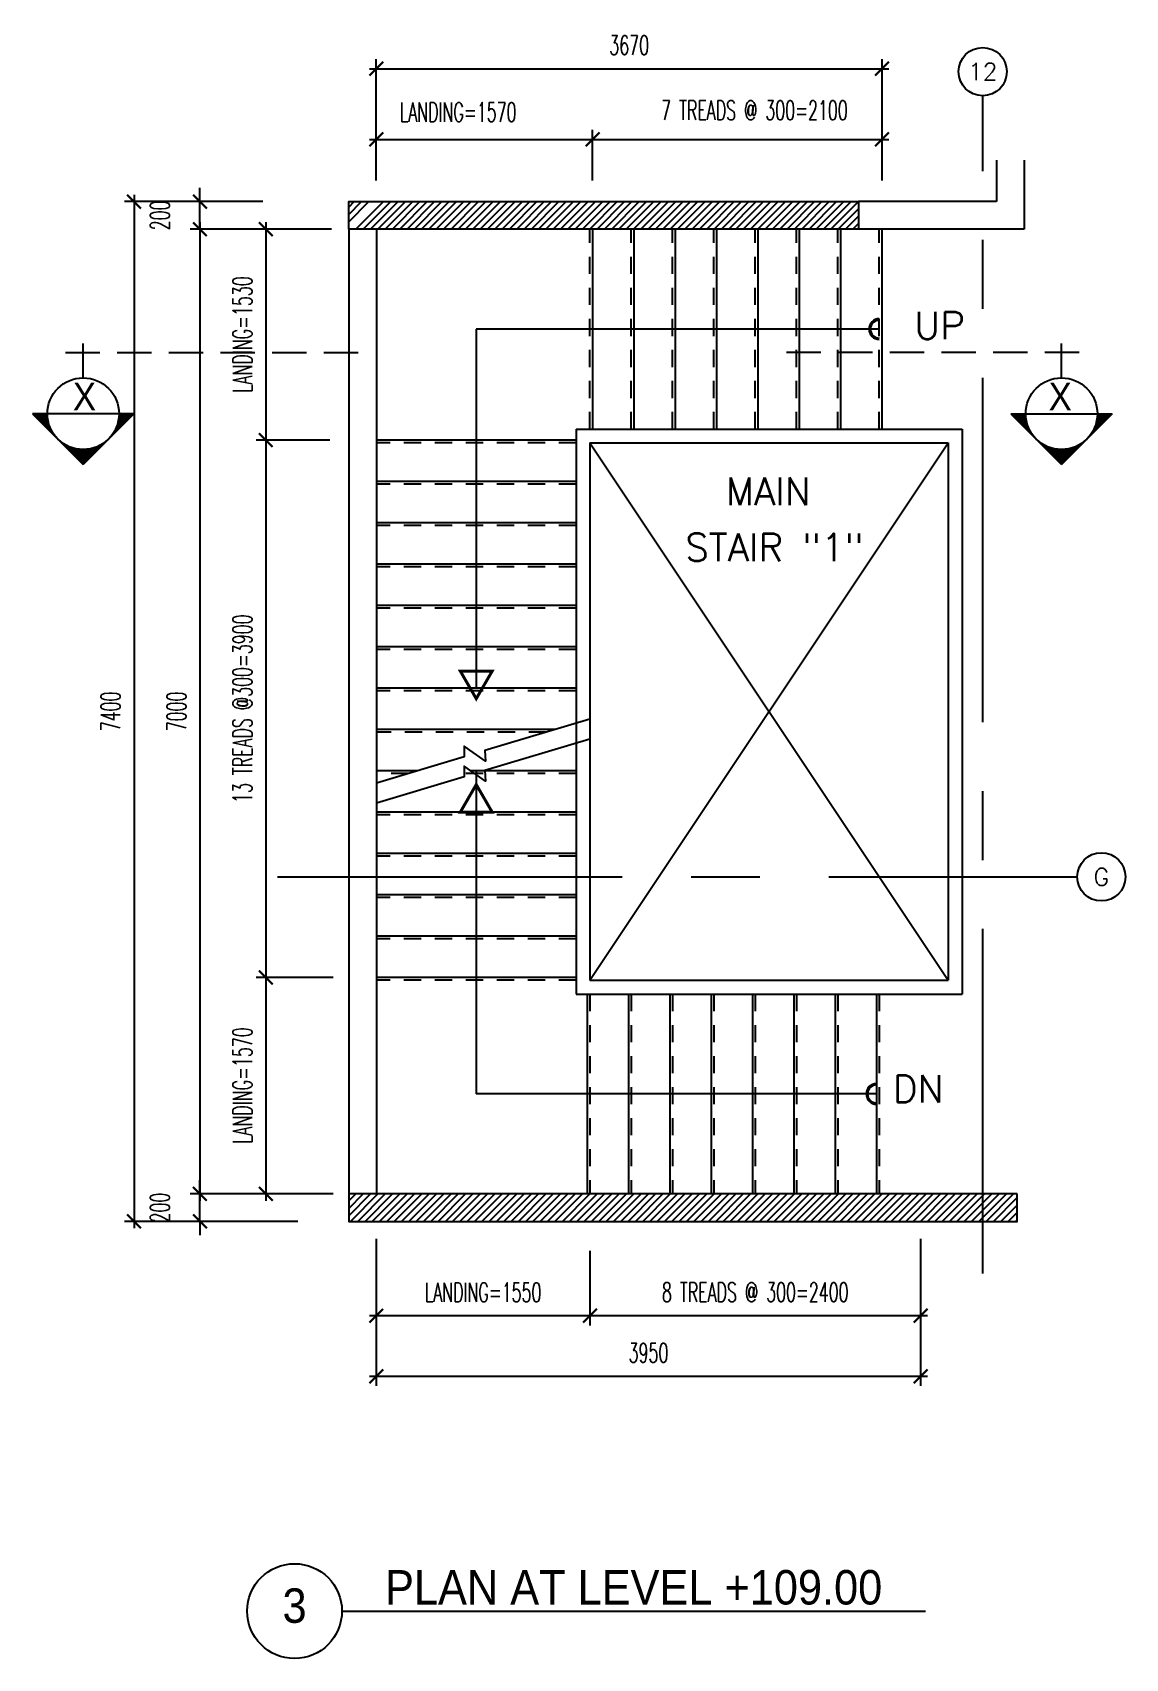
# Model space of a CAD drawing. Extents: x 417968.7 to 418005.4, y 43443.8 to 43480.2.
# Drawn here: x 417979.33 to 417987.26, y 43467.83 to 43479.63 of the extents above; entities that cross this region are included whole.
import ezdxf
from ezdxf.enums import TextEntityAlignment as Align

# ---------------------------------------------------------------- set-up
doc = ezdxf.new("R2010")
doc.units = 0
doc.header["$MEASUREMENT"] = 0
doc.header["$PDMODE"] = 3
doc.header["$PDSIZE"] = 0.1
for name, pattern in [('CENTERX2', [4, 2.5, -0.5, 0.5, -0.5]), ('HIDDEN', [0.375, 0.25, -0.125]), ('HIDDEN2', [0.1875, 0.125, -0.0625])]:
    doc.linetypes.add(name, pattern=pattern)
doc.layers.get('0').update_dxf_attribs({"linetype": 'CONTINUOUS'})
doc.layers.get('DEFPOINTS').update_dxf_attribs({"linetype": 'CONTINUOUS'})
for name, color, linetype in [('AX', 6, 'CONTINUOUS'), ('AX-CR', 2, 'CONTINUOUS'), ('AX-TXT', 4, 'CONTINUOUS'), ('AXES', 11, 'CENTERX2'), ('Axisname', 6, 'CONTINUOUS'), ('COL', 2, 'CONTINUOUS'), ('DIM-OUT', 4, 'CONTINUOUS'), ('ELEV-MARK', 6, 'CONTINUOUS'), ('HAT', 8, 'CONTINUOUS'), ('RM-NAME', 2, 'CONTINUOUS'), ('SHAFT', 3, 'CONTINUOUS'), ('STR', 5, 'CONTINUOUS'), ('STR-H', 8, 'HIDDEN2'), ('TXT1', 2, 'CONTINUOUS'), ('TXT2', 6, 'CONTINUOUS'), ('WALL', 6, 'CONTINUOUS')]:
    doc.layers.add(name, color=color, linetype=linetype)
doc.styles.add('ROMANS', font='ROMANS.shx', dxfattribs={"width": 0.6})
doc.styles.add('TTXT', font='swisse.ttf', dxfattribs={"width": 0.6})
doc.dimstyles.new('STANDARD in', dxfattribs={"dimtxt": 0.14, "dimasz": 0.1, "dimexe": 0.07, "dimexo": 0.05, "dimgap": 0.1, "dimtad": 1, "dimdec": 0, "dimlfac": 1000, "dimzin": 0, "dimdsep": 46, "dimtxsty": 'ROMANS', "dimblk": 'ARCHTICK', "dimcen": 0.05, "dimdle": 0.05, "dimclrd": 4, "dimclre": 4, "dimclrt": 2, "dimadec": 0, "dimazin": 0, "dimtfac": 1, "dimtdec": 0, "dimtmove": 2, "dimatfit": 3, "dimfxl": 0, "dimtolj": 1, "dimtzin": 0, "dimarcsym": 0})

# ---------------------------------------------------------------- blocks, each defined once
blk = doc.blocks.new('*X69')
at = {"color": 0}
for p, q in [((76229, 144854), (76375, 145000)), ((76229, 144907), (76322, 145000)), ((76229, 144960), (76269, 145000)), ((76281, 144800), (76481, 145000)), ((76334, 144800), (76534, 145000)), ((76387, 144800), (76587, 145000)), ((76440, 144800), (76640, 145000)), ((76493, 144800), (76693, 145000)), ((76546, 144800), (76746, 145000)), ((76599, 144800), (76799, 145000)), ((76652, 144800), (76852, 145000)), ((76705, 144800), (76905, 145000)), ((76758, 144800), (76958, 145000)), ((76811, 144800), (77011, 145000)), ((76864, 144800), (77064, 145000)), ((76917, 144800), (77117, 145000)), ((76971, 144800), (77171, 145000)), ((77024, 144800), (77224, 145000)), ((77077, 144800), (77277, 145000)), ((77130, 144800), (77330, 145000)), ((77183, 144800), (77383, 145000)), ((77236, 144800), (77436, 145000)), ((77289, 144800), (77489, 145000)), ((77342, 144800), (77542, 145000)), ((77395, 144800), (77595, 145000)), ((77448, 144800), (77648, 145000)), ((77501, 144800), (77701, 145000)), ((77554, 144800), (77754, 145000)), ((77607, 144800), (77807, 145000)), ((77660, 144800), (77860, 145000)), ((77713, 144800), (77913, 145000)), ((77766, 144800), (77966, 145000)), ((77819, 144800), (78019, 145000)), ((77872, 144800), (78072, 145000)), ((77925, 144800), (78125, 145000)), ((77978, 144800), (78178, 145000)), ((78031, 144800), (78231, 145000)), ((78084, 144800), (78284, 145000)), ((78137, 144800), (78337, 145000)), ((78190, 144800), (78390, 145000)), ((78243, 144800), (78443, 145000)), ((78296, 144800), (78496, 145000)), ((78349, 144800), (78549, 145000)), ((78402, 144800), (78602, 145000)), ((78455, 144800), (78655, 145000)), ((78508, 144800), (78708, 145000)), ((78562, 144800), (78762, 145000)), ((78615, 144800), (78815, 145000)), ((78668, 144800), (78868, 145000)), ((78721, 144800), (78921, 145000)), ((78774, 144800), (78974, 145000)), ((78827, 144800), (79027, 145000)), ((78880, 144800), (79080, 145000)), ((78933, 144800), (79133, 145000)), ((78986, 144800), (79186, 145000)), ((79039, 144800), (79239, 145000)), ((79092, 144800), (79292, 145000)), ((79145, 144800), (79345, 145000)), ((79198, 144800), (79398, 145000)), ((79251, 144800), (79451, 145000)), ((79304, 144800), (79504, 145000)), ((79357, 144800), (79557, 145000)), ((79410, 144800), (79610, 145000)), ((79463, 144800), (79663, 145000)), ((79516, 144800), (79716, 145000)), ((79569, 144800), (79769, 145000)), ((79622, 144800), (79822, 145000)), ((79675, 144800), (79875, 145000)), ((79728, 144800), (79928, 145000)), ((79781, 144800), (79929, 144948)), ((79834, 144800), (79929, 144895)), ((79887, 144800), (79929, 144842))]:
    blk.add_line(p, q, dxfattribs=at)
blk = doc.blocks.new('*X68')
at = {"color": 0}
for p, q in [((76229, 137641), (76388, 137800)), ((76229, 137694), (76334, 137800)), ((76229, 137748), (76281, 137800)), ((76241, 137600), (76441, 137800)), ((76294, 137600), (76494, 137800)), ((76347, 137600), (76547, 137800)), ((76400, 137600), (76600, 137800)), ((76453, 137600), (76653, 137800)), ((76506, 137600), (76706, 137800)), ((76559, 137600), (76759, 137800)), ((76612, 137600), (76812, 137800)), ((76665, 137600), (76865, 137800)), ((76718, 137600), (76918, 137800)), ((76771, 137600), (76971, 137800)), ((76824, 137600), (77024, 137800)), ((76877, 137600), (77077, 137800)), ((76930, 137600), (77130, 137800)), ((76983, 137600), (77183, 137800)), ((77036, 137600), (77236, 137800)), ((77089, 137600), (77289, 137800)), ((77142, 137600), (77342, 137800)), ((77195, 137600), (77395, 137800)), ((77248, 137600), (77448, 137800)), ((77301, 137600), (77501, 137800)), ((77354, 137600), (77554, 137800)), ((77407, 137600), (77607, 137800)), ((77460, 137600), (77660, 137800)), ((77513, 137600), (77713, 137800)), ((77566, 137600), (77766, 137800)), ((77619, 137600), (77819, 137800)), ((77672, 137600), (77872, 137800)), ((77725, 137600), (77925, 137800)), ((77779, 137600), (77979, 137800)), ((77832, 137600), (78032, 137800)), ((77885, 137600), (78085, 137800)), ((77938, 137600), (78138, 137800)), ((77991, 137600), (78191, 137800)), ((78044, 137600), (78244, 137800)), ((78097, 137600), (78297, 137800)), ((78150, 137600), (78350, 137800)), ((78203, 137600), (78403, 137800)), ((78256, 137600), (78456, 137800)), ((78309, 137600), (78509, 137800)), ((78362, 137600), (78562, 137800)), ((78415, 137600), (78615, 137800)), ((78468, 137600), (78668, 137800)), ((78521, 137600), (78721, 137800)), ((78574, 137600), (78774, 137800)), ((78627, 137600), (78827, 137800)), ((78680, 137600), (78880, 137800)), ((78733, 137600), (78933, 137800)), ((78786, 137600), (78986, 137800)), ((78839, 137600), (79039, 137800)), ((78892, 137600), (79092, 137800)), ((78945, 137600), (79145, 137800)), ((78998, 137600), (79198, 137800)), ((79051, 137600), (79251, 137800)), ((79104, 137600), (79304, 137800)), ((79157, 137600), (79357, 137800)), ((79210, 137600), (79410, 137800)), ((79263, 137600), (79463, 137800)), ((79316, 137600), (79516, 137800)), ((79369, 137600), (79569, 137800)), ((79423, 137600), (79623, 137800)), ((79476, 137600), (79676, 137800)), ((79529, 137600), (79729, 137800)), ((79582, 137600), (79782, 137800)), ((79635, 137600), (79835, 137800)), ((79688, 137600), (79888, 137800)), ((79741, 137600), (79941, 137800)), ((79794, 137600), (79994, 137800)), ((79847, 137600), (80047, 137800)), ((79900, 137600), (80100, 137800)), ((79953, 137600), (80153, 137800)), ((80006, 137600), (80206, 137800)), ((80059, 137600), (80259, 137800)), ((80112, 137600), (80312, 137800)), ((80165, 137600), (80365, 137800)), ((80218, 137600), (80418, 137800)), ((80271, 137600), (80471, 137800)), ((80324, 137600), (80524, 137800)), ((80377, 137600), (80577, 137800)), ((80430, 137600), (80630, 137800)), ((80483, 137600), (80683, 137800)), ((80536, 137600), (80736, 137800)), ((80589, 137600), (80789, 137800)), ((80642, 137600), (80842, 137800)), ((80695, 137600), (80895, 137800)), ((80748, 137600), (80948, 137800)), ((80801, 137600), (81001, 137800)), ((80854, 137600), (81054, 137800)), ((80907, 137600), (81079, 137772)), ((80960, 137600), (81079, 137718)), ((81014, 137600), (81079, 137665)), ((81067, 137600), (81079, 137612))]:
    blk.add_line(p, q, dxfattribs=at)
blk = doc.blocks.new('AXR')
at = {"layer": 'AX-CR'}
blk.add_circle((350, 0), 350, dxfattribs=at)
at = {"layer": 'AX-TXT', "style": 'ROMANS'}
blk.add_attdef('AX', text='', height=250, dxfattribs=at).set_placement((350, 0), align=Align.MIDDLE)
blk = doc.blocks.new('AXU')
at = {"layer": 'AX-CR'}
blk.add_circle((0, 350), 350, dxfattribs=at)
at = {"layer": 'AX-TXT', "style": 'ROMANS'}
blk.add_attdef('AX', text='', height=250, dxfattribs=at).set_placement((0, 350), align=Align.MIDDLE)
blk = doc.blocks.new('_ARCHTICK')
at = {"color": 0, "linetype": 'ByBlock', "const_width": 0.15}
blk.add_lwpolyline([(-0.5, -0.5), (0.5, 0.5)], dxfattribs=at)
blk = doc.blocks.new('*D75')
at = {"layer": 'DEFPOINTS', "color": 0}
for p in [(417981.029, 43478.202), (417980.545, 43471.202), (417981.076, 43471.202)]:
    blk.add_point(p, dxfattribs=at)
at = {"layer": 'DIM-OUT', "color": 4, "lineweight": -2}
for p, q in [((417980.545, 43478.252), (417980.545, 43471.152)), ((417980.979, 43478.202), (417980.475, 43478.202)), ((417981.026, 43471.202), (417980.475, 43471.202))]:
    blk.add_line(p, q, dxfattribs=at)
at = {"layer": 'DIM-OUT', "color": 4, "lineweight": -2, "xscale": 0.1, "yscale": 0.1, "zscale": 0.1}
for p, rotation in [((417980.545, 43478.202), 90), ((417980.545, 43471.202), 270)]:
    blk.add_blockref('_ARCHTICK', p, dxfattribs=dict(at, rotation=rotation))
at = {"layer": 'DIM-OUT', "color": 2, "insert": (417980.375, 43474.702), "char_height": 0.14, "attachment_point": 5, "rotation": 90, "style": 'ROMANS'}
blk.add_mtext('\\A1;7000', dxfattribs=at)
blk = doc.blocks.new('*D76')
at = {"layer": 'DEFPOINTS', "color": 0}
for p in [(417980.545, 43478.402), (417981.03, 43478.402), (417980.835, 43478.202)]:
    blk.add_point(p, dxfattribs=at)
at = {"layer": 'DIM-OUT', "color": 4, "lineweight": -2}
for p, q in [((417980.545, 43478.402), (417980.545, 43478.502)), ((417980.98, 43478.402), (417980.475, 43478.402)), ((417980.545, 43478.202), (417980.545, 43478.402)), ((417980.785, 43478.202), (417980.475, 43478.202)), ((417980.545, 43478.202), (417980.545, 43478.102))]:
    blk.add_line(p, q, dxfattribs=at)
at = {"layer": 'DIM-OUT', "color": 4, "lineweight": -2, "xscale": 0.1, "yscale": 0.1, "zscale": 0.1}
for p, rotation in [((417980.545, 43478.402), 270), ((417980.545, 43478.202), 90)]:
    blk.add_blockref('_ARCHTICK', p, dxfattribs=dict(at, rotation=rotation))
at = {"layer": 'DIM-OUT', "color": 2, "insert": (417980.255, 43478.302), "char_height": 0.14, "attachment_point": 5, "rotation": 90, "style": 'ROMANS'}
blk.add_mtext('\\A1;200', dxfattribs=at)
blk = doc.blocks.new('*D77')
at = {"layer": 'DEFPOINTS', "color": 0}
for p in [(417980.545, 43471.202), (417981.03, 43471.202), (417981.087, 43471.002)]:
    blk.add_point(p, dxfattribs=at)
at = {"layer": 'DIM-OUT', "color": 4, "lineweight": -2}
for p, q in [((417980.545, 43471.202), (417980.545, 43471.302)), ((417980.98, 43471.202), (417980.475, 43471.202)), ((417980.545, 43471.002), (417980.545, 43471.202)), ((417981.037, 43471.002), (417980.475, 43471.002)), ((417980.545, 43471.002), (417980.545, 43470.902))]:
    blk.add_line(p, q, dxfattribs=at)
at = {"layer": 'DIM-OUT', "color": 4, "lineweight": -2, "xscale": 0.1, "yscale": 0.1, "zscale": 0.1}
for p, rotation in [((417980.545, 43471.202), 270), ((417980.545, 43471.002), 90)]:
    blk.add_blockref('_ARCHTICK', p, dxfattribs=dict(at, rotation=rotation))
at = {"layer": 'DIM-OUT', "color": 2, "insert": (417980.255, 43471.102), "char_height": 0.14, "attachment_point": 5, "rotation": 90, "style": 'ROMANS'}
blk.add_mtext('\\A1;200', dxfattribs=at)
blk = doc.blocks.new('*D78')
at = {"layer": 'DEFPOINTS', "color": 0}
for p in [(417981.052, 43478.402), (417980.067, 43471.002), (417981.305, 43471.002)]:
    blk.add_point(p, dxfattribs=at)
at = {"layer": 'DIM-OUT', "color": 4, "lineweight": -2}
for p, q in [((417980.067, 43478.452), (417980.067, 43470.952)), ((417981.002, 43478.402), (417979.997, 43478.402)), ((417981.255, 43471.002), (417979.997, 43471.002))]:
    blk.add_line(p, q, dxfattribs=at)
at = {"layer": 'DIM-OUT', "color": 4, "lineweight": -2, "xscale": 0.1, "yscale": 0.1, "zscale": 0.1}
for p, rotation in [((417980.067, 43478.402), 90), ((417980.067, 43471.002), 270)]:
    blk.add_blockref('_ARCHTICK', p, dxfattribs=dict(at, rotation=rotation))
at = {"layer": 'DIM-OUT', "color": 2, "insert": (417979.897, 43474.702), "char_height": 0.14, "attachment_point": 5, "rotation": 90, "style": 'ROMANS'}
blk.add_mtext('\\A1;7400', dxfattribs=at)
blk = doc.blocks.new('*D79')
at = {"layer": 'DEFPOINTS', "color": 0}
for p in [(417983.395, 43478.854), (417981.825, 43478.506), (417983.395, 43478.506)]:
    blk.add_point(p, dxfattribs=at)
at = {"layer": 'DIM-OUT', "color": 4, "lineweight": -2}
for p, q in [((417981.825, 43478.556), (417981.825, 43478.924)), ((417983.395, 43478.556), (417983.395, 43478.924)), ((417981.775, 43478.854), (417983.445, 43478.854))]:
    blk.add_line(p, q, dxfattribs=at)
at = {"layer": 'DIM-OUT', "color": 4, "lineweight": -2, "xscale": 0.1, "yscale": 0.1, "zscale": 0.1, "rotation": 180}
blk.add_blockref('_ARCHTICK', (417981.825, 43478.854), dxfattribs=at)
at = {"layer": 'DIM-OUT', "color": 4, "lineweight": -2, "xscale": 0.1, "yscale": 0.1, "zscale": 0.1}
blk.add_blockref('_ARCHTICK', (417983.395, 43478.854), dxfattribs=at)
at = {"layer": 'DIM-OUT', "color": 2, "insert": (417982.419, 43479.052), "char_height": 0.14, "attachment_point": 5, "style": 'ROMANS'}
blk.add_mtext('\\A1;LANDING=1570', dxfattribs=at)
blk = doc.blocks.new('*D80')
at = {"layer": 'DEFPOINTS', "color": 0}
for p in [(417985.495, 43478.854), (417983.395, 43478.506), (417985.495, 43478.506)]:
    blk.add_point(p, dxfattribs=at)
at = {"layer": 'DIM-OUT', "color": 4, "lineweight": -2}
for p, q in [((417983.395, 43478.556), (417983.395, 43478.924)), ((417985.495, 43478.556), (417985.495, 43478.924)), ((417983.345, 43478.854), (417985.545, 43478.854))]:
    blk.add_line(p, q, dxfattribs=at)
at = {"layer": 'DIM-OUT', "color": 4, "lineweight": -2, "xscale": 0.1, "yscale": 0.1, "zscale": 0.1, "rotation": 180}
blk.add_blockref('_ARCHTICK', (417983.395, 43478.854), dxfattribs=at)
at = {"layer": 'DIM-OUT', "color": 4, "lineweight": -2, "xscale": 0.1, "yscale": 0.1, "zscale": 0.1}
blk.add_blockref('_ARCHTICK', (417985.495, 43478.854), dxfattribs=at)
at = {"layer": 'DIM-OUT', "color": 2, "insert": (417984.569, 43479.065), "char_height": 0.14, "attachment_point": 5, "style": 'ROMANS'}
blk.add_mtext('\\A1;7 TREADS @ 300=2100', dxfattribs=at)
blk = doc.blocks.new('*D74')
at = {"layer": 'DEFPOINTS', "color": 0}
for p in [(417985.495, 43479.367), (417981.825, 43478.831), (417985.495, 43478.831)]:
    blk.add_point(p, dxfattribs=at)
at = {"layer": 'DIM-OUT', "color": 4, "lineweight": -2}
for p, q in [((417981.825, 43478.881), (417981.825, 43479.437)), ((417985.495, 43478.881), (417985.495, 43479.437)), ((417981.775, 43479.367), (417985.545, 43479.367))]:
    blk.add_line(p, q, dxfattribs=at)
at = {"layer": 'DIM-OUT', "color": 4, "lineweight": -2, "xscale": 0.1, "yscale": 0.1, "zscale": 0.1, "rotation": 180}
blk.add_blockref('_ARCHTICK', (417981.825, 43479.367), dxfattribs=at)
at = {"layer": 'DIM-OUT', "color": 4, "lineweight": -2, "xscale": 0.1, "yscale": 0.1, "zscale": 0.1}
blk.add_blockref('_ARCHTICK', (417985.495, 43479.367), dxfattribs=at)
at = {"layer": 'DIM-OUT', "color": 2, "insert": (417983.66, 43479.537), "char_height": 0.14, "attachment_point": 5, "style": 'ROMANS'}
blk.add_mtext('\\A1;3670', dxfattribs=at)
blk = doc.blocks.new('*D81')
at = {"layer": 'DEFPOINTS', "color": 0}
for p in [(417981.549, 43478.202), (417981.023, 43476.672), (417981.538, 43476.672)]:
    blk.add_point(p, dxfattribs=at)
at = {"layer": 'DIM-OUT', "color": 4, "lineweight": -2}
for p, q in [((417981.023, 43478.252), (417981.023, 43476.622)), ((417981.499, 43478.202), (417980.953, 43478.202)), ((417981.488, 43476.672), (417980.953, 43476.672))]:
    blk.add_line(p, q, dxfattribs=at)
at = {"layer": 'DIM-OUT', "color": 4, "lineweight": -2, "xscale": 0.1, "yscale": 0.1, "zscale": 0.1}
for p, rotation in [((417981.023, 43478.202), 90), ((417981.023, 43476.672), 270)]:
    blk.add_blockref('_ARCHTICK', p, dxfattribs=dict(at, rotation=rotation))
at = {"layer": 'DIM-OUT', "color": 2, "insert": (417980.853, 43477.437), "char_height": 0.14, "attachment_point": 5, "rotation": 90, "style": 'ROMANS'}
blk.add_mtext('\\A1;LANDING=1530', dxfattribs=at)
blk = doc.blocks.new('*D82')
at = {"layer": 'DEFPOINTS', "color": 0}
for p in [(417981.452, 43476.672), (417981.023, 43472.772), (417981.452, 43472.772)]:
    blk.add_point(p, dxfattribs=at)
at = {"layer": 'DIM-OUT', "color": 4, "lineweight": -2}
for p, q in [((417981.023, 43476.722), (417981.023, 43472.722)), ((417981.402, 43476.672), (417980.953, 43476.672)), ((417981.402, 43472.772), (417980.953, 43472.772))]:
    blk.add_line(p, q, dxfattribs=at)
at = {"layer": 'DIM-OUT', "color": 4, "lineweight": -2, "xscale": 0.1, "yscale": 0.1, "zscale": 0.1}
for p, rotation in [((417981.023, 43476.672), 90), ((417981.023, 43472.772), 270)]:
    blk.add_blockref('_ARCHTICK', p, dxfattribs=dict(at, rotation=rotation))
at = {"layer": 'DIM-OUT', "color": 2, "insert": (417980.853, 43474.722), "char_height": 0.14, "attachment_point": 5, "rotation": 90, "style": 'ROMANS'}
blk.add_mtext('\\A1;13 TREADS @300=3900', dxfattribs=at)
blk = doc.blocks.new('*D83')
at = {"layer": 'DEFPOINTS', "color": 0}
for p in [(417981.561, 43472.772), (417981.023, 43471.202), (417981.561, 43471.202)]:
    blk.add_point(p, dxfattribs=at)
at = {"layer": 'DIM-OUT', "color": 4, "lineweight": -2}
for p, q in [((417981.023, 43472.822), (417981.023, 43471.152)), ((417981.511, 43472.772), (417980.953, 43472.772)), ((417981.511, 43471.202), (417980.953, 43471.202))]:
    blk.add_line(p, q, dxfattribs=at)
at = {"layer": 'DIM-OUT', "color": 4, "lineweight": -2, "xscale": 0.1, "yscale": 0.1, "zscale": 0.1}
for p, rotation in [((417981.023, 43472.772), 90), ((417981.023, 43471.202), 270)]:
    blk.add_blockref('_ARCHTICK', p, dxfattribs=dict(at, rotation=rotation))
at = {"layer": 'DIM-OUT', "color": 2, "insert": (417980.853, 43471.987), "char_height": 0.14, "attachment_point": 5, "rotation": 90, "style": 'ROMANS'}
blk.add_mtext('\\A1;LANDING=1570', dxfattribs=at)
blk = doc.blocks.new('*D84')
at = {"layer": 'DEFPOINTS', "color": 0}
for p in [(417983.375, 43470.838), (417985.775, 43470.838), (417985.775, 43470.318)]:
    blk.add_point(p, dxfattribs=at)
at = {"layer": 'DIM-OUT', "color": 4, "lineweight": -2}
for p, q in [((417983.375, 43470.788), (417983.375, 43470.248)), ((417985.775, 43470.788), (417985.775, 43470.248)), ((417983.325, 43470.318), (417985.825, 43470.318))]:
    blk.add_line(p, q, dxfattribs=at)
at = {"layer": 'DIM-OUT', "color": 4, "lineweight": -2, "xscale": 0.1, "yscale": 0.1, "zscale": 0.1, "rotation": 180}
blk.add_blockref('_ARCHTICK', (417983.375, 43470.318), dxfattribs=at)
at = {"layer": 'DIM-OUT', "color": 4, "lineweight": -2, "xscale": 0.1, "yscale": 0.1, "zscale": 0.1}
blk.add_blockref('_ARCHTICK', (417985.775, 43470.318), dxfattribs=at)
at = {"layer": 'DIM-OUT', "color": 2, "insert": (417984.575, 43470.488), "char_height": 0.14, "attachment_point": 5, "style": 'ROMANS'}
blk.add_mtext('\\A1;8 TREADS @ 300=2400', dxfattribs=at)
blk = doc.blocks.new('*D85')
at = {"layer": 'DEFPOINTS', "color": 0}
for p in [(417981.825, 43470.926), (417985.775, 43470.926), (417985.775, 43469.878)]:
    blk.add_point(p, dxfattribs=at)
at = {"layer": 'DIM-OUT', "color": 4, "lineweight": -2}
for p, q in [((417981.825, 43470.876), (417981.825, 43469.808)), ((417985.775, 43470.876), (417985.775, 43469.808)), ((417981.775, 43469.878), (417985.825, 43469.878))]:
    blk.add_line(p, q, dxfattribs=at)
at = {"layer": 'DIM-OUT', "color": 4, "lineweight": -2, "xscale": 0.1, "yscale": 0.1, "zscale": 0.1, "rotation": 180}
blk.add_blockref('_ARCHTICK', (417981.825, 43469.878), dxfattribs=at)
at = {"layer": 'DIM-OUT', "color": 4, "lineweight": -2, "xscale": 0.1, "yscale": 0.1, "zscale": 0.1}
blk.add_blockref('_ARCHTICK', (417985.775, 43469.878), dxfattribs=at)
at = {"layer": 'DIM-OUT', "color": 2, "insert": (417983.8, 43470.048), "char_height": 0.14, "attachment_point": 5, "style": 'ROMANS'}
blk.add_mtext('\\A1;3950', dxfattribs=at)
blk = doc.blocks.new('*D86')
at = {"layer": 'DEFPOINTS', "color": 0}
for p in [(417981.825, 43470.742), (417983.375, 43470.743), (417981.825, 43470.317)]:
    blk.add_point(p, dxfattribs=at)
at = {"layer": 'DIM-OUT', "color": 4, "lineweight": -2}
for p, q in [((417981.825, 43470.692), (417981.825, 43470.247)), ((417983.375, 43470.693), (417983.375, 43470.247)), ((417983.425, 43470.317), (417981.775, 43470.317))]:
    blk.add_line(p, q, dxfattribs=at)
at = {"layer": 'DIM-OUT', "color": 4, "lineweight": -2, "xscale": 0.1, "yscale": 0.1, "zscale": 0.1, "rotation": 180}
blk.add_blockref('_ARCHTICK', (417981.825, 43470.317), dxfattribs=at)
at = {"layer": 'DIM-OUT', "color": 4, "lineweight": -2, "xscale": 0.1, "yscale": 0.1, "zscale": 0.1}
blk.add_blockref('_ARCHTICK', (417983.375, 43470.317), dxfattribs=at)
at = {"layer": 'DIM-OUT', "color": 2, "insert": (417982.6, 43470.487), "char_height": 0.14, "attachment_point": 5, "style": 'ROMANS'}
blk.add_mtext('\\A1;LANDING=1550', dxfattribs=at)
blk = doc.blocks.new('*X25')
at = {"color": 0}
for p, q in [((14608, 7877), (14819, 8088)), ((14625, 7890), (14821, 8086)), ((14637, 7899), (14823, 8084)), ((14647, 7905), (14825, 8082)), ((14656, 7910), (14826, 8081)), ((14664, 7915), (14828, 8079)), ((14671, 7919), (14830, 8077)), ((14678, 7922), (14832, 8075)), ((14685, 7925), (14833, 8073)), ((14691, 7928), (14835, 8072)), ((14697, 7930), (14837, 8070)), ((14703, 7933), (14839, 8068)), ((14709, 7935), (14841, 8066)), ((14714, 7937), (14842, 8065)), ((14719, 7938), (14844, 8063)), ((14725, 7940), (14846, 8061)), ((14730, 7941), (14848, 8059)), ((14734, 7943), (14849, 8058)), ((14739, 7944), (14851, 8056)), ((14744, 7945), (14853, 8054)), ((14749, 7946), (14855, 8052)), ((14753, 7947), (14856, 8051)), ((14757, 7948), (14858, 8049)), ((14762, 7949), (14860, 8047)), ((14766, 7950), (14862, 8045)), ((14770, 7950), (14863, 8043)), ((14774, 7951), (14865, 8042)), ((14778, 7951), (14867, 8040)), ((14782, 7952), (14869, 8038)), ((14786, 7952), (14871, 8036)), ((14790, 7953), (14872, 8035)), ((14794, 7953), (14874, 8033)), ((14798, 7953), (14876, 8031)), ((14802, 7953), (14878, 8029)), ((14805, 7954), (14879, 8028)), ((14809, 7954), (14881, 8026)), ((14813, 7954), (14883, 8024)), ((14816, 7954), (14885, 8022)), ((14820, 7954), (14886, 8020)), ((14823, 7954), (14888, 8019)), ((14827, 7954), (14890, 8017)), ((14830, 7954), (14892, 8015)), ((14834, 7953), (14894, 8013)), ((14837, 7953), (14895, 8012)), ((14840, 7953), (14897, 8010)), ((14844, 7953), (14899, 8008)), ((14847, 7953), (14901, 8006)), ((14850, 7952), (14902, 8005)), ((14853, 7952), (14904, 8003)), ((14856, 7952), (14906, 8001)), ((14860, 7951), (14908, 7999)), ((14863, 7951), (14909, 7997)), ((14866, 7950), (14911, 7996)), ((14869, 7950), (14913, 7994)), ((14872, 7949), (14915, 7992)), ((14875, 7949), (14917, 7990)), ((14878, 7948), (14918, 7989)), ((14881, 7948), (14920, 7987)), ((14884, 7947), (14922, 7985)), ((14887, 7947), (14924, 7983)), ((14890, 7946), (14925, 7982)), ((14893, 7945), (14927, 7980)), ((14895, 7945), (14929, 7978)), ((14898, 7944), (14931, 7976)), ((14901, 7943), (14932, 7974)), ((14904, 7942), (14934, 7973)), ((14907, 7942), (14936, 7971)), ((14909, 7941), (14938, 7969)), ((14912, 7940), (14939, 7967)), ((14915, 7939), (14941, 7966)), ((14360, 7629), (14571, 7839)), ((14364, 7629), (14557, 7822)), ((14917, 7938), (14943, 7964)), ((14920, 7937), (14945, 7962)), ((14923, 7937), (14947, 7960)), ((14925, 7936), (14948, 7959)), ((14928, 7935), (14950, 7957)), ((14931, 7934), (14952, 7955)), ((14933, 7933), (14954, 7953)), ((14936, 7932), (14955, 7952)), ((14938, 7931), (14957, 7950)), ((14941, 7930), (14959, 7948)), ((14943, 7929), (14961, 7946)), ((14946, 7928), (14962, 7944)), ((14948, 7927), (14964, 7943)), ((14951, 7926), (14966, 7941)), ((14953, 7925), (14968, 7939)), ((14956, 7923), (14970, 7937)), ((14958, 7922), (14971, 7936)), ((14960, 7921), (14973, 7934)), ((14963, 7920), (14975, 7932)), ((14965, 7919), (14977, 7930)), ((14967, 7918), (14978, 7929)), ((14970, 7916), (14980, 7927)), ((14972, 7915), (14982, 7925)), ((14974, 7914), (14984, 7923)), ((14977, 7913), (14985, 7921)), ((14979, 7911), (14987, 7920)), ((14981, 7910), (14989, 7918)), ((14983, 7909), (14991, 7916)), ((14986, 7908), (14993, 7914)), ((14988, 7906), (14994, 7913)), ((14990, 7905), (14996, 7911)), ((14992, 7903), (14998, 7909)), ((14994, 7902), (15000, 7907)), ((14997, 7901), (15001, 7906)), ((14999, 7899), (15003, 7904)), ((15001, 7898), (15005, 7902)), ((15003, 7896), (15007, 7900)), ((15005, 7895), (15008, 7898)), ((15007, 7894), (15010, 7897)), ((15009, 7892), (15012, 7895)), ((15011, 7891), (15014, 7893)), ((15013, 7889), (15016, 7891)), ((15015, 7888), (15017, 7890)), ((15017, 7886), (15019, 7888)), ((15019, 7884), (15021, 7886)), ((15021, 7883), (15023, 7884)), ((15023, 7881), (15024, 7883)), ((15025, 7880), (15026, 7881)), ((15027, 7878), (15028, 7879)), ((15029, 7877), (15030, 7877)), ((15031, 7875), (15031, 7875)), ((15033, 7873), (15033, 7874)), ((15035, 7872), (15035, 7872)), ((15036, 7870), (15037, 7870)), ((15038, 7868), (15038, 7868)), ((15040, 7867), (15040, 7867)), ((15042, 7865), (15042, 7865)), ((15044, 7863), (15044, 7863)), ((15046, 7861), (15046, 7861)), ((15047, 7860), (15047, 7860)), ((15051, 7856), (15051, 7856)), ((15053, 7854), (15053, 7854)), ((15054, 7852), (15054, 7853)), ((15056, 7851), (15056, 7851)), ((15058, 7849), (15058, 7849)), ((15059, 7847), (15060, 7847)), ((15061, 7845), (15061, 7845)), ((15063, 7843), (15063, 7844)), ((15064, 7841), (15065, 7842)), ((15066, 7839), (15067, 7840)), ((15068, 7837), (15069, 7838)), ((15069, 7836), (15070, 7837)), ((15071, 7834), (15072, 7835)), ((15072, 7832), (15074, 7833)), ((15074, 7830), (15076, 7831)), ((15076, 7828), (15077, 7830)), ((15077, 7826), (15079, 7828)), ((15079, 7824), (15081, 7826)), ((15080, 7822), (15083, 7824)), ((15082, 7820), (15084, 7822)), ((15083, 7818), (15086, 7821)), ((15085, 7815), (15088, 7819)), ((15086, 7813), (15090, 7817)), ((14368, 7629), (14549, 7810)), ((14371, 7629), (14542, 7800)), ((14375, 7629), (14537, 7791)), ((14378, 7629), (14533, 7783)), ((14382, 7629), (14529, 7776)), ((14385, 7629), (14525, 7769)), ((14389, 7629), (14522, 7762)), ((14392, 7629), (14519, 7756)), ((14396, 7629), (14517, 7750)), ((14399, 7629), (14515, 7744)), ((14403, 7629), (14513, 7739)), ((14406, 7629), (14511, 7733)), ((14410, 7629), (14509, 7728)), ((14413, 7629), (14507, 7723)), ((14417, 7629), (14506, 7718)), ((14421, 7629), (14505, 7713)), ((14424, 7629), (14503, 7708)), ((14428, 7629), (14502, 7703)), ((14431, 7629), (14501, 7699)), ((14435, 7629), (14500, 7694)), ((14438, 7629), (14499, 7690)), ((14442, 7629), (14499, 7686)), ((14445, 7629), (14498, 7681)), ((14449, 7629), (14497, 7677)), ((14452, 7629), (14497, 7673)), ((15087, 7811), (15092, 7815)), ((15089, 7809), (15093, 7814)), ((15090, 7807), (15095, 7812)), ((15092, 7805), (15097, 7810)), ((15093, 7803), (15099, 7808)), ((15094, 7801), (15100, 7807)), ((15096, 7798), (15102, 7805)), ((15097, 7796), (15104, 7803)), ((15098, 7794), (15106, 7801)), ((15100, 7792), (15107, 7799)), ((15101, 7790), (15109, 7798)), ((15102, 7787), (15111, 7796)), ((15104, 7785), (15113, 7794)), ((15105, 7783), (15115, 7792)), ((15106, 7780), (15116, 7791)), ((15107, 7778), (15118, 7789)), ((15108, 7776), (15120, 7787)), ((15110, 7773), (15122, 7785)), ((15111, 7771), (15123, 7784)), ((15112, 7769), (15125, 7782)), ((15113, 7766), (15127, 7780)), ((15114, 7764), (15129, 7778)), ((15115, 7761), (15130, 7777)), ((15116, 7759), (15132, 7775)), ((15117, 7756), (15134, 7773)), ((15118, 7754), (15136, 7771)), ((15119, 7751), (15137, 7769)), ((15121, 7749), (15139, 7768)), ((15122, 7746), (15141, 7766)), ((15122, 7744), (15143, 7764)), ((15123, 7741), (15145, 7762)), ((15124, 7739), (15146, 7761)), ((15125, 7736), (15148, 7759)), ((15126, 7733), (15150, 7757)), ((15127, 7731), (15152, 7755)), ((15128, 7728), (15153, 7754)), ((15129, 7725), (15155, 7752)), ((15130, 7723), (15157, 7750)), ((15130, 7720), (15159, 7748)), ((15131, 7717), (15160, 7746)), ((15132, 7714), (15162, 7745)), ((15133, 7712), (15164, 7743)), ((15133, 7709), (15166, 7741)), ((15134, 7706), (15168, 7739)), ((15135, 7703), (15169, 7738)), ((15136, 7700), (15171, 7736)), ((15136, 7697), (15173, 7734)), ((15137, 7695), (15175, 7732)), ((15137, 7692), (15176, 7731)), ((15138, 7689), (15178, 7729)), ((15139, 7686), (15180, 7727)), ((15139, 7683), (15182, 7725)), ((15140, 7680), (15183, 7723)), ((15140, 7676), (15185, 7722)), ((15140, 7673), (15187, 7720)), ((15141, 7670), (15189, 7718)), ((15141, 7667), (15191, 7716)), ((15142, 7664), (15192, 7715)), ((15142, 7661), (15194, 7713)), ((15142, 7658), (15196, 7711)), ((15143, 7654), (15198, 7709)), ((15143, 7651), (15199, 7708)), ((15143, 7648), (15201, 7706)), ((15143, 7644), (15203, 7704)), ((15143, 7641), (15205, 7702)), ((15143, 7637), (15206, 7700)), ((15143, 7634), (15208, 7699)), ((15144, 7631), (15210, 7697)), ((15145, 7629), (15212, 7695)), ((15149, 7629), (15214, 7693)), ((15152, 7629), (15215, 7692)), ((15156, 7629), (15217, 7690)), ((15159, 7629), (15219, 7688)), ((15163, 7629), (15221, 7686)), ((15167, 7629), (15222, 7685)), ((15170, 7629), (15224, 7683)), ((15174, 7629), (15226, 7681)), ((15177, 7629), (15228, 7679)), ((15181, 7629), (15229, 7678)), ((15184, 7629), (15231, 7676)), ((15188, 7629), (15233, 7674)), ((15191, 7629), (15235, 7672)), ((15195, 7629), (15236, 7670)), ((14456, 7629), (14496, 7669)), ((14459, 7629), (14496, 7665)), ((14463, 7629), (14495, 7661)), ((14466, 7629), (14495, 7657)), ((14470, 7629), (14494, 7653)), ((14474, 7629), (14494, 7649)), ((14477, 7629), (14494, 7646)), ((14481, 7629), (14494, 7642)), ((14484, 7629), (14494, 7638)), ((14488, 7629), (14494, 7635)), ((14491, 7629), (14494, 7631)), ((15198, 7629), (15238, 7669)), ((15202, 7629), (15240, 7667)), ((15205, 7629), (15242, 7665)), ((15209, 7629), (15244, 7663)), ((15212, 7629), (15245, 7662)), ((15216, 7629), (15247, 7660)), ((15220, 7629), (15249, 7658)), ((15223, 7629), (15251, 7656)), ((15227, 7629), (15252, 7655)), ((15230, 7629), (15254, 7653)), ((15234, 7629), (15256, 7651)), ((15237, 7629), (15258, 7649)), ((15241, 7629), (15259, 7647)), ((15244, 7629), (15261, 7646)), ((15248, 7629), (15263, 7644)), ((15251, 7629), (15265, 7642)), ((15255, 7629), (15267, 7640)), ((15258, 7629), (15268, 7639)), ((15262, 7629), (15270, 7637)), ((15266, 7629), (15272, 7635)), ((15269, 7629), (15274, 7633)), ((15273, 7629), (15275, 7632)), ((15276, 7629), (15277, 7630))]:
    blk.add_line(p, q, dxfattribs=at)

msp = doc.modelspace()

# ---------------------------------------------------------------- linework, layer by layer
at = {"layer": 'AXES'}
for p, q in [((417986.2252, 43470.624), (417986.2252, 43479.1704)), ((417981.1086, 43473.502), (417986.9115, 43473.502))]:
    msp.add_line(p, q, dxfattribs=at)
at = {"layer": 'Axisname'}
msp.add_line((417981.5753, 43468.1738), (417985.8106, 43468.1738), dxfattribs=at)
at = {"layer": 'COL'}
for points in [[(417981.6252, 43478.202), (417981.6252, 43478.402), (417985.3252, 43478.402), (417985.3252, 43478.202)], [(417986.4752, 43471.202), (417981.6252, 43471.202), (417981.6252, 43471.002), (417986.4752, 43471.002)]]:
    msp.add_lwpolyline(points, close=True, dxfattribs=at)
msp.add_lwpolyline([(417985.1002, 43478.402), (417985.3252, 43478.402), (417985.3252, 43478.202), (417985.1176, 43478.202)], dxfattribs=at)
at = {"layer": 'ELEV-MARK', "color": 6, "linetype": 'HIDDEN'}
for p, q in [((417979.6979, 43477.1233), (417979.6979, 43477.4267)), ((417986.7975, 43477.1233), (417986.7975, 43477.4267)), ((417979.5689, 43477.3078), (417981.7963, 43477.3078)), ((417986.9265, 43477.3078), (417984.6991, 43477.3078))]:
    msp.add_line(p, q, dxfattribs=at)
at = {"layer": 'ELEV-MARK', "color": 6}
for p, q in [((417979.4379, 43476.8633), (417979.3302, 43476.8633)), ((417979.3302, 43476.8633), (417979.6979, 43476.4956)), ((417979.9579, 43476.8633), (417979.4379, 43476.8633)), ((417980.0656, 43476.8633), (417979.6979, 43476.4956)), ((417980.0656, 43476.8633), (417979.9579, 43476.8633)), ((417986.4298, 43476.8633), (417986.5375, 43476.8633)), ((417986.4298, 43476.8633), (417986.7975, 43476.4956)), ((417986.5375, 43476.8633), (417987.0575, 43476.8633)), ((417987.1652, 43476.8633), (417986.7975, 43476.4956)), ((417987.0575, 43476.8633), (417987.1652, 43476.8633))]:
    msp.add_line(p, q, dxfattribs=at)
for centre in [(417979.6979, 43476.8633), (417986.7975, 43476.8633)]:
    msp.add_circle(centre, 0.26, dxfattribs=at)
at = {"layer": 'SHAFT'}
for p, q in [((417983.3752, 43476.652), (417985.9752, 43472.752)), ((417983.3752, 43472.752), (417985.9752, 43476.652))]:
    msp.add_line(p, q, dxfattribs=at)
at = {"layer": 'STR'}
for p, q in [((417983.3952, 43476.752), (417983.3952, 43478.202)), ((417983.6952, 43476.752), (417983.6952, 43478.202)), ((417983.9952, 43476.752), (417983.9952, 43478.202)), ((417984.2952, 43476.752), (417984.2952, 43478.202)), ((417984.5952, 43476.752), (417984.5952, 43478.202)), ((417984.8952, 43476.752), (417984.8952, 43478.202)), ((417985.1952, 43476.752), (417985.1952, 43478.202)), ((417985.4952, 43476.752), (417985.4952, 43478.202)), ((417982.5502, 43477.477), (417982.5502, 43474.872)), ((417985.4752, 43477.477), (417982.5502, 43477.477)), ((417983.2752, 43476.752), (417986.0752, 43476.752)), ((417983.2752, 43476.752), (417983.2752, 43472.652)), ((417986.0752, 43476.752), (417986.0752, 43472.652)), ((417983.2752, 43476.672), (417981.8252, 43476.672)), ((417983.3752, 43476.652), (417985.9752, 43476.652)), ((417983.3752, 43476.652), (417983.3752, 43472.752)), ((417985.9752, 43476.652), (417985.9752, 43472.752)), ((417983.2752, 43476.372), (417981.8252, 43476.372)), ((417983.2752, 43476.072), (417981.8252, 43476.072)), ((417983.2752, 43475.772), (417981.8252, 43475.772)), ((417983.2752, 43475.472), (417981.8252, 43475.472)), ((417983.2752, 43475.172), (417981.8252, 43475.172)), ((417983.2752, 43474.872), (417981.8252, 43474.872)), ((417983.1242, 43474.572), (417981.8252, 43474.572)), ((417982.1255, 43474.272), (417981.8252, 43474.272)), ((417983.2752, 43474.272), (417982.5109, 43474.272)), ((417982.5502, 43474.272), (417982.5502, 43471.927)), ((417983.2752, 43473.972), (417981.8252, 43473.972)), ((417983.2752, 43473.672), (417981.8252, 43473.672)), ((417983.2752, 43473.372), (417981.8252, 43473.372)), ((417983.2752, 43473.072), (417981.8252, 43473.072)), ((417983.2752, 43472.772), (417981.8252, 43472.772)), ((417983.3752, 43472.752), (417985.9752, 43472.752)), ((417983.2752, 43472.652), (417986.0752, 43472.652)), ((417983.3552, 43472.652), (417983.3552, 43471.202)), ((417983.6552, 43472.652), (417983.6552, 43471.202)), ((417983.9552, 43472.652), (417983.9552, 43471.202)), ((417984.2552, 43472.652), (417984.2552, 43471.202)), ((417984.5552, 43472.652), (417984.5552, 43471.202)), ((417984.8552, 43472.652), (417984.8552, 43471.202)), ((417985.1552, 43472.652), (417985.1552, 43471.202)), ((417985.4552, 43472.652), (417985.4552, 43471.202)), ((417985.4552, 43471.927), (417982.5502, 43471.927))]:
    msp.add_line(p, q, dxfattribs=at)
at = {"layer": 'STR', "const_width": 0.0215}
for points in [[(417982.6657, 43474.995), (417982.4347, 43474.995), (417982.5502, 43474.795)], [(417982.6657, 43473.972), (417982.4347, 43473.972), (417982.5502, 43474.172)]]:
    msp.add_lwpolyline(points, close=True, dxfattribs=at)
at = {"layer": 'STR'}
for points in [[(417983.3752, 43474.6474), (417982.6114, 43474.4179), (417982.6166, 43474.3415), (417982.4629, 43474.4511), (417982.4629, 43474.3733), (417981.8252, 43474.1818)], [(417983.3752, 43474.5024), (417982.6114, 43474.273), (417982.6166, 43474.1965), (417982.4629, 43474.3062), (417982.4629, 43474.2284), (417981.8252, 43474.0368)]]:
    msp.add_lwpolyline(points, dxfattribs=at)
for centre, radius in [((417985.4752, 43477.477), 0.075), ((417985.4752, 43477.477), 0.065), ((417985.4552, 43471.927), 0.075), ((417985.4552, 43471.927), 0.065)]:
    msp.add_arc(centre, radius, 90, 270, dxfattribs=at)
at = {"layer": 'STR-H'}
for p, q in [((417983.3752, 43476.752), (417983.3752, 43478.202)), ((417983.6752, 43476.752), (417983.6752, 43478.202)), ((417983.9752, 43476.752), (417983.9752, 43478.202)), ((417984.2752, 43476.752), (417984.2752, 43478.202)), ((417984.5752, 43476.752), (417984.5752, 43478.202)), ((417984.8752, 43476.752), (417984.8752, 43478.202)), ((417985.1752, 43476.752), (417985.1752, 43478.202)), ((417985.4752, 43476.752), (417985.4752, 43478.202)), ((417983.2752, 43476.652), (417981.8252, 43476.652)), ((417983.2752, 43476.352), (417981.8252, 43476.352)), ((417983.2752, 43476.052), (417981.8252, 43476.052)), ((417983.2752, 43475.752), (417981.8252, 43475.752)), ((417983.2752, 43475.452), (417981.8252, 43475.452)), ((417983.2752, 43475.152), (417981.8252, 43475.152)), ((417983.2752, 43474.852), (417981.8252, 43474.852)), ((417983.0576, 43474.552), (417981.8252, 43474.552)), ((417982.0589, 43474.252), (417981.8252, 43474.252)), ((417983.2752, 43474.252), (417982.4629, 43474.252)), ((417983.2752, 43473.952), (417981.8252, 43473.952)), ((417983.2752, 43473.652), (417981.8252, 43473.652)), ((417983.2752, 43473.352), (417981.8252, 43473.352)), ((417983.2752, 43473.052), (417981.8252, 43473.052)), ((417983.2752, 43472.752), (417981.8252, 43472.752)), ((417983.3752, 43472.652), (417983.3752, 43471.202)), ((417983.6752, 43472.652), (417983.6752, 43471.202)), ((417983.9752, 43472.652), (417983.9752, 43471.202)), ((417984.2752, 43472.652), (417984.2752, 43471.202)), ((417984.5752, 43472.652), (417984.5752, 43471.202)), ((417984.8752, 43472.652), (417984.8752, 43471.202)), ((417985.1752, 43472.652), (417985.1752, 43471.202)), ((417985.4752, 43472.652), (417985.4752, 43471.202))]:
    msp.add_line(p, q, dxfattribs=at)
at = {"layer": 'TXT2'}
msp.add_circle((417981.2316, 43468.1738), 0.3438, dxfattribs=at)
at = {"layer": 'WALL'}
for p, q in [((417986.3252, 43478.7022), (417986.3252, 43478.402)), ((417986.5252, 43478.7022), (417986.5252, 43478.202)), ((417986.3252, 43478.402), (417985.3252, 43478.402)), ((417981.6252, 43478.202), (417981.6252, 43471.002)), ((417981.8252, 43478.202), (417981.8252, 43471.202)), ((417986.5252, 43478.202), (417985.3252, 43478.202)), ((417986.5252, 43478.202), (417985.3252, 43478.202))]:
    msp.add_line(p, q, dxfattribs=at)

# ---------------------------------------------------------------- block references
at = {"layer": 'AX', "xscale": 0.0004999999946448952, "yscale": 0.000499999998282874, "zscale": 0.0005}
msp.add_blockref('AXU', (417986.2252, 43479.1704), dxfattribs=at).add_auto_attribs({'AX': '12'})
at = {"layer": 'AXES', "xscale": 0.0004999999946448952, "yscale": 0.000499999998282874, "zscale": 0.0005}
msp.add_blockref('AXR', (417986.9115, 43473.502), dxfattribs=at).add_auto_attribs({'AX': 'G'})
at = {"layer": 'ELEV-MARK', "color": 11, "yscale": 0.000800000001618173, "zscale": 0.0008, "rotation": 180}
for p, xscale in [((417991.5528, 43482.9663), 0.000800000001618173), ((417974.9425, 43482.9663), -0.000800000001618173)]:
    msp.add_blockref('*X25', p, dxfattribs=dict(at, xscale=xscale))
at = {"layer": 'HAT', "xscale": 0.0009999999892897904, "yscale": 0.000999999996565748, "zscale": 0.001}
for name in ['*X69', '*X68']:
    msp.add_blockref(name, (417905.396, 43333.4022), dxfattribs=at)

# ---------------------------------------------------------------- texts
at = {"layer": 'RM-NAME', "style": 'ROMANS'}
for s, p in [('UP', (417985.913, 43477.5034)), ('MAIN', (417984.6684, 43476.2992)), ('STAIR "1"', (417984.7131, 43475.8935)), ('DN', (417985.7568, 43471.964))]:
    msp.add_text(s, height=0.2, dxfattribs=at).set_placement(p, align=Align.MIDDLE)
at = {"layer": 'TXT1', "color": 6, "style": 'TTXT', "width": 0.9}
msp.add_text('PLAN AT LEVEL +109.00', height=0.25, dxfattribs=at).set_placement((417983.6924, 43468.3466), align=Align.MIDDLE_CENTER)
msp.add_text('3', height=0.25, dxfattribs=at).set_placement((417981.1444, 43468.0889))
for p in [(417979.7074, 43476.9882), (417986.7879, 43476.9882)]:
    msp.add_attdef('X', text='1', height=0.2, dxfattribs=at).set_placement(p, align=Align.MIDDLE)

# ---------------------------------------------------------------- dimensions: what is measured, and where the dimension line sits
at = {"layer": 'DIM-OUT'}
for base, p1, p2, picture, middle in [((417985.4952, 43479.3675), (417981.8252, 43478.8314), (417985.4952, 43478.8314), '*D74', (417983.6602, 43479.5375)), ((417985.7752, 43469.8781), (417981.8252, 43470.926), (417985.7752, 43470.926), '*D85', (417983.8002, 43470.0481))]:
    dim = msp.add_linear_dim(base=base, p1=p1, p2=p2, dimstyle='STANDARD in', dxfattribs=at)
    dim.commit()
    dim.dimension.update_dxf_attribs({"geometry": picture, "text_midpoint": middle})
for base, p1, p2, text, picture, middle in [((417985.4952, 43478.8536), (417983.3952, 43478.5064), (417985.4952, 43478.5064), '7 TREADS @ 300=2100', '*D80', (417984.5691, 43479.0655)), ((417983.3952, 43478.8536), (417981.8252, 43478.5064), (417983.3952, 43478.5064), 'LANDING=1570', '*D79', (417982.4194, 43479.0517))]:
    dim = msp.add_linear_dim(base=base, p1=p1, p2=p2, text=text, dimstyle='STANDARD in', dxfattribs=at)
    dim.commit()
    dim.dimension.update_dxf_attribs({"geometry": picture, "text_midpoint": middle, "dimtype": 160})
for base, p1, p2, picture, middle in [((417980.0666, 43471.002), (417981.052, 43478.402), (417981.3046, 43471.002), '*D78', (417979.8966, 43474.702)), ((417980.5449, 43478.402), (417980.8347, 43478.202), (417981.0296, 43478.402), '*D76', (417980.2549, 43478.302)), ((417980.5449, 43471.202), (417981.0289, 43478.202), (417981.0759, 43471.202), '*D75', (417980.3749, 43474.702)), ((417980.545, 43471.202), (417981.0873, 43471.002), (417981.0296, 43471.202), '*D77', (417980.255, 43471.102))]:
    dim = msp.add_linear_dim(base=base, p1=p1, p2=p2, angle=90, dimstyle='STANDARD in', dxfattribs=at)
    dim.commit()
    dim.dimension.update_dxf_attribs({"geometry": picture, "text_midpoint": middle})
for base, p1, p2, text, picture, middle in [((417981.0228, 43476.672), (417981.5487, 43478.202), (417981.5377, 43476.672), 'LANDING=1530', '*D81', (417980.8528, 43477.437)), ((417981.0234, 43472.772), (417981.4519, 43476.672), (417981.4519, 43472.772), '13 TREADS @300=3900', '*D82', (417980.8534, 43474.722)), ((417981.0234, 43471.202), (417981.5612, 43472.772), (417981.5612, 43471.202), 'LANDING=1570', '*D83', (417980.8534, 43471.987))]:
    dim = msp.add_linear_dim(base=base, p1=p1, p2=p2, angle=90, text=text, dimstyle='STANDARD in', dxfattribs=at)
    dim.commit()
    dim.dimension.update_dxf_attribs({"geometry": picture, "text_midpoint": middle})
for base, p1, p2, text, picture, middle in [((417985.7752, 43470.3178), (417983.3752, 43470.8384), (417985.7752, 43470.8384), '8 TREADS @ 300=2400', '*D84', (417984.5752, 43470.4878)), ((417981.8252, 43470.3171), (417983.3752, 43470.743), (417981.8252, 43470.7423), 'LANDING=1550', '*D86', (417982.6002, 43470.4871))]:
    dim = msp.add_linear_dim(base=base, p1=p1, p2=p2, text=text, dimstyle='STANDARD in', dxfattribs=at)
    dim.commit()
    dim.dimension.update_dxf_attribs({"geometry": picture, "text_midpoint": middle})

doc.saveas('drawing.dxf')
